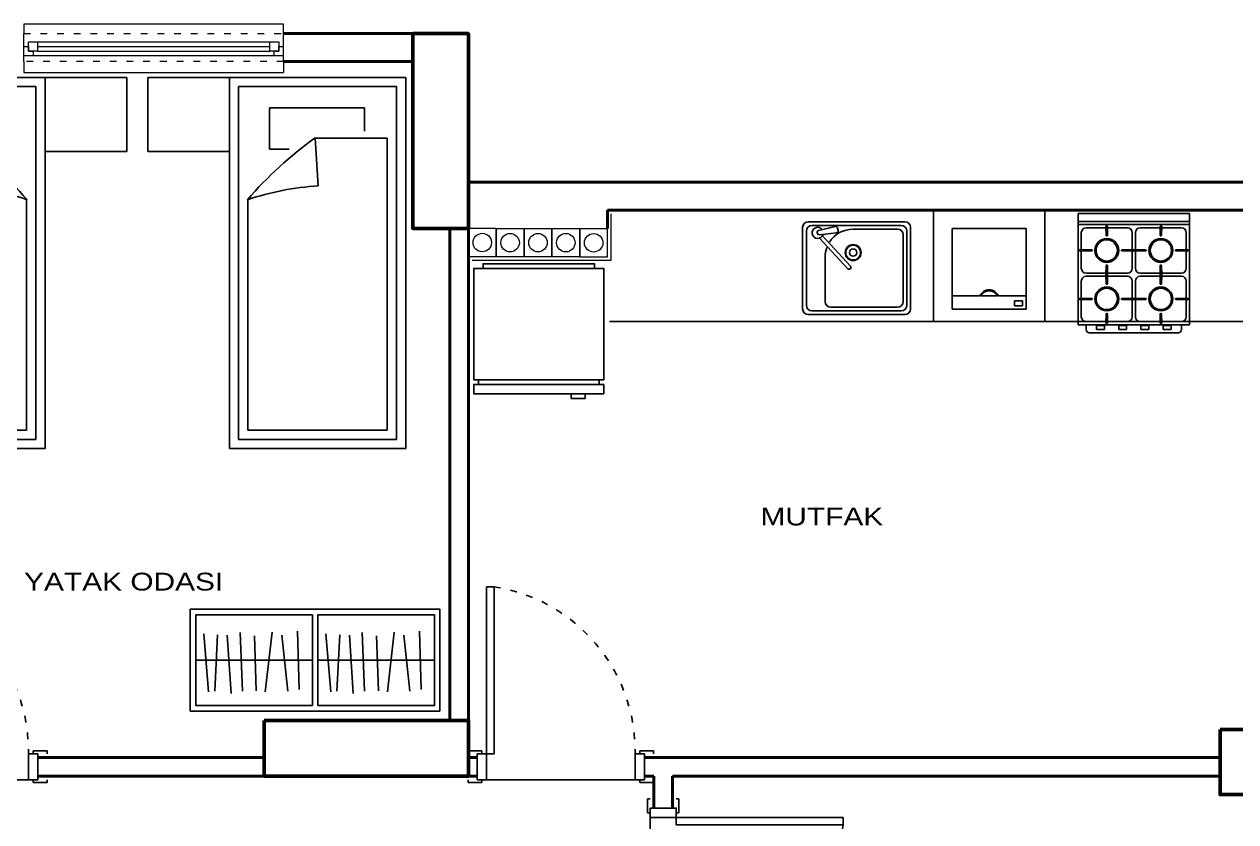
# Model space of a CAD drawing. Header units: millimetres. Extents: x 505988 to 508607, y 4596729 to 4598439.
# Drawn here: x 507600 to 508252, y 4598010 to 4598439 of the extents above; entities that cross this region are included whole.
import ezdxf

# ---------------------------------------------------------------- set-up
doc = ezdxf.new("R2010")
doc.units = ezdxf.units.MM
doc.linetypes.add('ACAD_ISO03W100', pattern=[30, 12, -18])
doc.layers.add('14_ISLAK_MEKAN_TEFRİŞ', color=134, linetype='Continuous')
doc.layers.add('7_TEFRİŞ', color=183, linetype='Continuous')
for name, color, linetype, lineweight in [('duvar_40', 7, 'Continuous', 40), ('KAPI-PEN', 155, 'Continuous', 18), ('KOLON', 40, 'Continuous', 50), ('Pencere', 150, 'Continuous', 25), ('SV', 191, 'Continuous', 15), ('TEFRİŞ', 47, 'Continuous', 15), ('yazı', 255, 'Continuous', 20)]:
    doc.layers.add(name, color=color, linetype=linetype, lineweight=lineweight)
doc.styles.add('2', font='Arial')

# ---------------------------------------------------------------- blocks, each defined once
blk = doc.blocks.new('bb15')
at = {"layer": '14_ISLAK_MEKAN_TEFRİŞ'}
for p, q in [((1398.094492, -291.899922), (1338.094492, -291.899922)), ((1338.094492, -291.899922), (1338.094492, -351.899922)), ((1398.094492, -351.899922), (1398.094492, -291.899922)), ((1388.094492, -298.404103), (1348.094492, -298.404103)), ((1348.094492, -298.404103), (1348.094492, -341.899922)), ((1388.094492, -341.899922), (1388.094492, -298.404103)), ((1348.094492, -341.899922), (1388.094492, -341.899922)), ((1338.094492, -351.899922), (1398.094492, -351.899922))]:
    blk.add_line(p, q, dxfattribs=at)
at = {"layer": '14_ISLAK_MEKAN_TEFRİŞ', "flags": 128}
for points in [[(1348.094492, -305.593546), (1363.094492, -305.593546)], [(1363.63969, -305.593546), (1372.549293, -305.593546)], [(1373.094492, -305.593546), (1388.094492, -305.593546)]]:
    blk.add_lwpolyline(points, dxfattribs=at)
blk.add_lwpolyline([(1350.157935, -300.361247), (1354.450604, -300.361247), (1354.450604, -302.925033), (1350.157935, -302.925033)], close=True, dxfattribs=at)
at = {"layer": '14_ISLAK_MEKAN_TEFRİŞ'}
for radius, start, end in [(5.404744, 202.314558, 337.685442), (4.904744, 204.733473, 335.266527)]:
    blk.add_arc((1368.094492, -303.541412), radius, start, end, dxfattribs=at)
blk = doc.blocks.new('S')
at = {"layer": '14_ISLAK_MEKAN_TEFRİŞ'}
for p, q in [((23233.600233, 5180.703052), (23173.600237, 5180.703052)), ((23173.600237, 5180.703052), (23173.600237, 5120.703056)), ((23233.600233, 5176.417338), (23173.600237, 5176.417338)), ((23233.600233, 5120.703056), (23233.600233, 5180.703052)), ((23233.600233, 5174.703053), (23173.600237, 5174.703053)), ((23175.314522, 5170.417339), (23175.314522, 5161.203054)), ((23188.600236, 5172.988767), (23177.885951, 5172.988767)), ((23189.483699, 5173.84591), (23188.573915, 5173.84591)), ((23188.725652, 5168.904467), (23188.573915, 5173.84591)), ((23189.331962, 5168.904467), (23189.483699, 5173.84591)), ((23200.171663, 5172.988767), (23189.457378, 5172.988767)), ((23202.743092, 5170.417339), (23202.743092, 5161.203054)), ((23204.457377, 5170.417339), (23204.457377, 5161.203054)), ((23217.743091, 5172.988767), (23207.028806, 5172.988767)), ((23217.868507, 5168.904467), (23217.71677, 5173.84591)), ((23218.626554, 5173.84591), (23217.71677, 5173.84591)), ((23218.474817, 5168.904467), (23218.626554, 5173.84591)), ((23229.314519, 5172.988767), (23218.600234, 5172.988767)), ((23231.885947, 5161.203054), (23231.885947, 5170.417339)), ((23174.457379, 5160.31959), (23174.457379, 5161.229374)), ((23180.897236, 5161.031625), (23174.457379, 5161.229374)), ((23180.897236, 5160.517339), (23174.457379, 5160.31959)), ((23175.314522, 5160.345911), (23175.314522, 5151.131626)), ((23197.160378, 5161.031625), (23203.600235, 5161.229374)), ((23197.160378, 5160.517339), (23203.600235, 5160.31959)), ((23202.743092, 5160.345911), (23202.743092, 5151.131626)), ((23203.600235, 5160.31959), (23203.600235, 5161.229374)), ((23210.040092, 5161.031625), (23203.600235, 5161.229374)), ((23203.600235, 5160.31959), (23203.600235, 5161.229374)), ((23210.040092, 5160.517339), (23203.600235, 5160.31959)), ((23204.457377, 5160.345911), (23204.457377, 5151.131626)), ((23226.303233, 5161.031625), (23232.74309, 5161.229374)), ((23226.303233, 5160.517339), (23232.74309, 5160.31959)), ((23231.885947, 5151.131626), (23231.885947, 5160.345911)), ((23232.74309, 5160.31959), (23232.74309, 5161.229374)), ((23188.725652, 5152.644497), (23188.573915, 5147.703054)), ((23189.331962, 5152.644497), (23189.483699, 5147.703054)), ((23217.868507, 5152.644497), (23217.71677, 5147.703054)), ((23218.474817, 5152.644497), (23218.626554, 5147.703054)), ((23175.314522, 5144.274483), (23175.314522, 5135.060198)), ((23188.600236, 5148.560197), (23177.885951, 5148.560197)), ((23188.600236, 5146.845912), (23177.885951, 5146.845912)), ((23189.483699, 5147.703054), (23188.573915, 5147.703054)), ((23188.725652, 5142.761612), (23188.573915, 5147.703054)), ((23189.483699, 5147.703054), (23188.573915, 5147.703054)), ((23189.331962, 5142.761612), (23189.483699, 5147.703054)), ((23200.171663, 5148.560197), (23189.457378, 5148.560197)), ((23200.171663, 5146.845912), (23189.457378, 5146.845912)), ((23202.743092, 5144.274483), (23202.743092, 5135.060198)), ((23204.457377, 5144.274483), (23204.457377, 5135.060198)), ((23217.743091, 5148.560197), (23207.028806, 5148.560197)), ((23217.743091, 5146.845912), (23207.028806, 5146.845912)), ((23218.626554, 5147.703054), (23217.71677, 5147.703054)), ((23217.868507, 5142.761612), (23217.71677, 5147.703054)), ((23218.626554, 5147.703054), (23217.71677, 5147.703054)), ((23218.474817, 5142.761612), (23218.626554, 5147.703054)), ((23229.314519, 5148.560197), (23218.600234, 5148.560197)), ((23229.314519, 5146.845912), (23218.600234, 5146.845912)), ((23231.885947, 5135.060198), (23231.885947, 5144.274483)), ((23174.457379, 5134.176735), (23174.457379, 5135.086518)), ((23180.897236, 5134.88877), (23174.457379, 5135.086518)), ((23180.897236, 5134.374484), (23174.457379, 5134.176735)), ((23175.314522, 5134.203055), (23175.314522, 5124.98877)), ((23197.160378, 5134.88877), (23203.600235, 5135.086518)), ((23197.160378, 5134.374484), (23203.600235, 5134.176735)), ((23202.743092, 5134.203055), (23202.743092, 5124.98877)), ((23203.600235, 5134.176735), (23203.600235, 5135.086518)), ((23210.040092, 5134.88877), (23203.600235, 5135.086518)), ((23203.600235, 5134.176735), (23203.600235, 5135.086518)), ((23210.040092, 5134.374484), (23203.600235, 5134.176735)), ((23204.457377, 5134.203055), (23204.457377, 5124.98877)), ((23226.303233, 5134.88877), (23232.74309, 5135.086518)), ((23226.303233, 5134.374484), (23232.74309, 5134.176735)), ((23231.885947, 5124.98877), (23231.885947, 5134.203055)), ((23232.74309, 5134.176735), (23232.74309, 5135.086518)), ((23188.725652, 5126.501642), (23188.573915, 5121.560199)), ((23189.331962, 5126.501642), (23189.483699, 5121.560199)), ((23217.868507, 5126.501642), (23217.71677, 5121.560199)), ((23218.474817, 5126.501642), (23218.626554, 5121.560199)), ((23173.600237, 5120.703056), (23233.600233, 5120.703056)), ((23177.885951, 5122.417342), (23188.600236, 5122.417342)), ((23177.885951, 5120.703056), (23177.885951, 5118.131628)), ((23183.457379, 5120.274485), (23187.743093, 5120.274485)), ((23183.457379, 5120.274485), (23183.457379, 5118.131628)), ((23183.457379, 5118.131628), (23187.743093, 5118.131628)), ((23183.88595, 5120.703056), (23183.88595, 5120.274485)), ((23187.314521, 5120.703056), (23187.314521, 5120.274485)), ((23187.743093, 5120.274485), (23187.743093, 5118.131628)), ((23189.483699, 5121.560199), (23188.573915, 5121.560199)), ((23189.457378, 5122.417342), (23200.171663, 5122.417342)), ((23195.457378, 5120.274485), (23199.743092, 5120.274485)), ((23195.457378, 5120.274485), (23195.457378, 5118.131628)), ((23195.457378, 5118.131628), (23199.743092, 5118.131628)), ((23195.885949, 5120.703056), (23195.885949, 5120.274485)), ((23199.314521, 5120.703056), (23199.314521, 5120.274485)), ((23199.743092, 5120.274485), (23199.743092, 5118.131628)), ((23207.028806, 5122.417342), (23217.743091, 5122.417342)), ((23207.457377, 5120.274485), (23211.743091, 5120.274485)), ((23207.457377, 5120.274485), (23207.457377, 5118.131628)), ((23207.457377, 5118.131628), (23211.743091, 5118.131628)), ((23207.885949, 5120.703056), (23207.885949, 5120.274485)), ((23211.31452, 5120.703056), (23211.31452, 5120.274485)), ((23211.743091, 5120.274485), (23211.743091, 5118.131628)), ((23218.626554, 5121.560199), (23217.71677, 5121.560199)), ((23218.600234, 5122.417342), (23229.314519, 5122.417342)), ((23219.457376, 5120.274485), (23219.457376, 5118.131628)), ((23219.457376, 5120.274485), (23223.74309, 5120.274485)), ((23219.457376, 5118.131628), (23223.74309, 5118.131628)), ((23219.885948, 5120.703056), (23219.885948, 5120.274485)), ((23223.314519, 5120.703056), (23223.314519, 5120.274485)), ((23223.74309, 5120.274485), (23223.74309, 5118.131628)), ((23229.314519, 5118.131628), (23229.314519, 5120.703056)), ((23179.600236, 5116.417342), (23227.600233, 5116.417342))]:
    blk.add_line(p, q, dxfattribs=at)
for centre, radius in [((23189.028807, 5160.774482), 6.428571), ((23189.028807, 5160.774482), 5.742857), ((23218.171662, 5160.774482), 6.428571), ((23218.171662, 5160.774482), 5.742857), ((23189.028807, 5134.631627), 6.428571), ((23189.028807, 5134.631627), 5.742857), ((23218.171662, 5134.631627), 6.428571), ((23218.171662, 5134.631627), 5.742857)]:
    blk.add_circle(centre, radius, dxfattribs=at)
for centre, radius, start, end in [((23177.885951, 5170.417339), 2.571428, 90, 180), ((23200.171663, 5170.417339), 2.571428, 0, 90), ((23207.028806, 5170.417339), 2.571428, 90, 180), ((23229.314519, 5170.417339), 2.571428, 0, 90), ((23182.914873, 5162.76102), 0.257143, 253.145992, 70.854008), ((23183.300908, 5163.692992), 0.257143, 244.145992, 61.854008), ((23183.827984, 5164.553101), 0.257143, 235.145992, 52.854008), ((23184.483121, 5165.320168), 0.257143, 226.145992, 43.854008), ((23185.250188, 5165.975305), 0.257143, 217.145992, 34.854008), ((23186.110297, 5166.502381), 0.257143, 208.145992, 25.854008), ((23187.042269, 5166.888416), 0.257143, 199.145992, 16.854008), ((23188.023157, 5167.123907), 0.257143, 190.145992, 7.854008), ((23189.028807, 5168.904467), 0.303155, 180, 0), ((23189.028807, 5167.203053), 0.257143, 181.145992, 358.854008), ((23190.034457, 5167.123907), 0.257143, 172.145992, 349.854008), ((23191.015345, 5166.888416), 0.257143, 163.145992, 340.854008), ((23191.947317, 5166.502381), 0.257143, 154.145992, 331.854008), ((23192.807426, 5165.975305), 0.257143, 145.145992, 322.854008), ((23193.574493, 5165.320168), 0.257143, 136.145992, 313.854008), ((23194.22963, 5164.553101), 0.257143, 127.145992, 304.854008), ((23194.756706, 5163.692992), 0.257143, 118.145992, 295.854008), ((23195.142741, 5162.76102), 0.257143, 109.145992, 286.854008), ((23212.057728, 5162.76102), 0.257143, 253.145992, 70.854008), ((23212.443763, 5163.692992), 0.257143, 244.145992, 61.854008), ((23212.970839, 5164.553101), 0.257143, 235.145992, 52.854008), ((23213.625976, 5165.320168), 0.257143, 226.145992, 43.854008), ((23214.393043, 5165.975305), 0.257143, 217.145992, 34.854008), ((23215.253152, 5166.502381), 0.257143, 208.145992, 25.854008), ((23216.185124, 5166.888416), 0.257143, 199.145992, 16.854008), ((23217.166012, 5167.123907), 0.257143, 190.145992, 7.854008), ((23218.171662, 5168.904467), 0.303155, 180, 0), ((23218.171662, 5167.203053), 0.257143, 181.145992, 358.854008), ((23219.177312, 5167.123907), 0.257143, 172.145992, 349.854008), ((23220.1582, 5166.888416), 0.257143, 163.145992, 340.854008), ((23221.090172, 5166.502381), 0.257143, 154.145992, 331.854008), ((23221.950281, 5165.975305), 0.257143, 145.145992, 322.854008), ((23222.717348, 5165.320168), 0.257143, 136.145992, 313.854008), ((23223.372485, 5164.553101), 0.257143, 127.145992, 304.854008), ((23223.899561, 5163.692992), 0.257143, 118.145992, 295.854008), ((23224.285596, 5162.76102), 0.257143, 109.145992, 286.854008), ((23180.897236, 5160.774482), 0.257143, 270, 90), ((23182.600236, 5160.774482), 0.257143, 271.145992, 88.854008), ((23182.679382, 5161.780132), 0.257143, 262.145992, 79.854008), ((23182.679382, 5159.768832), 0.257143, 280.145992, 97.854008), ((23182.914873, 5158.787944), 0.257143, 289.145992, 106.854008), ((23183.300908, 5157.855972), 0.257143, 298.145992, 115.854008), ((23183.827984, 5156.995863), 0.257143, 307.145992, 124.854008), ((23184.483121, 5156.228796), 0.257143, 316.145992, 133.854008), ((23193.574493, 5156.228796), 0.257143, 46.145992, 223.854008), ((23194.22963, 5156.995863), 0.257143, 55.145992, 232.854008), ((23194.756706, 5157.855972), 0.257143, 64.145992, 241.854008), ((23195.142741, 5158.787944), 0.257143, 73.145992, 250.854008), ((23195.378232, 5161.780132), 0.257143, 100.145992, 277.854008), ((23195.378232, 5159.768832), 0.257143, 82.145992, 259.854008), ((23195.457378, 5160.774482), 0.257143, 91.145992, 268.854008), ((23197.160378, 5160.774482), 0.257143, 90, 270), ((23210.040092, 5160.774482), 0.257143, 270, 90), ((23211.743091, 5160.774482), 0.257143, 271.145992, 88.854008), ((23211.822238, 5161.780132), 0.257143, 262.145992, 79.854008), ((23211.822238, 5159.768832), 0.257143, 280.145992, 97.854008), ((23212.057728, 5158.787944), 0.257143, 289.145992, 106.854008), ((23212.443763, 5157.855972), 0.257143, 298.145992, 115.854008), ((23212.970839, 5156.995863), 0.257143, 307.145992, 124.854008), ((23213.625976, 5156.228796), 0.257143, 316.145992, 133.854008), ((23222.717348, 5156.228796), 0.257143, 46.145992, 223.854008), ((23223.372485, 5156.995863), 0.257143, 55.145992, 232.854008), ((23223.899561, 5157.855972), 0.257143, 64.145992, 241.854008), ((23224.285596, 5158.787944), 0.257143, 73.145992, 250.854008), ((23224.521087, 5161.780132), 0.257143, 100.145992, 277.854008), ((23224.521087, 5159.768832), 0.257143, 82.145992, 259.854008), ((23224.600233, 5160.774482), 0.257143, 91.145992, 268.854008), ((23226.303233, 5160.774482), 0.257143, 90, 270), ((23177.885951, 5151.131626), 2.571428, 180, 270), ((23185.250188, 5155.573659), 0.257143, 325.145992, 142.854008), ((23186.110297, 5155.046583), 0.257143, 334.145992, 151.854008), ((23187.042269, 5154.660548), 0.257143, 343.145992, 160.854008), ((23188.023157, 5154.425058), 0.257143, 352.145992, 169.854008), ((23189.028807, 5152.644497), 0.303155, 0, 180), ((23189.028807, 5154.345911), 0.257143, 1.145992, 178.854008), ((23190.034457, 5154.425058), 0.257143, 10.145992, 187.854008), ((23191.015345, 5154.660548), 0.257143, 19.145992, 196.854008), ((23191.947317, 5155.046583), 0.257143, 28.145992, 205.854008), ((23192.807426, 5155.573659), 0.257143, 37.145992, 214.854008), ((23200.171663, 5151.131626), 2.571428, 270, 0), ((23207.028806, 5151.131626), 2.571428, 180, 270), ((23214.393043, 5155.573659), 0.257143, 325.145992, 142.854008), ((23215.253152, 5155.046583), 0.257143, 334.145992, 151.854008), ((23216.185124, 5154.660548), 0.257143, 343.145992, 160.854008), ((23217.166012, 5154.425058), 0.257143, 352.145992, 169.854008), ((23218.171662, 5152.644497), 0.303155, 0, 180), ((23218.171662, 5154.345911), 0.257143, 1.145992, 178.854008), ((23219.177312, 5154.425058), 0.257143, 10.145992, 187.854008), ((23220.1582, 5154.660548), 0.257143, 19.145992, 196.854008), ((23221.090172, 5155.046583), 0.257143, 28.145992, 205.854008), ((23221.950281, 5155.573659), 0.257143, 37.145992, 214.854008), ((23229.314519, 5151.131626), 2.571428, 270, 0), ((23177.885951, 5144.274483), 2.571428, 90, 180), ((23200.171663, 5144.274483), 2.571428, 0, 90), ((23207.028806, 5144.274483), 2.571428, 90, 180), ((23229.314519, 5144.274483), 2.571428, 0, 90), ((23182.914873, 5136.618164), 0.257143, 253.145992, 70.854008), ((23183.300908, 5137.550137), 0.257143, 244.145992, 61.854008), ((23183.827984, 5138.410246), 0.257143, 235.145992, 52.854008), ((23184.483121, 5139.177313), 0.257143, 226.145992, 43.854008), ((23185.250188, 5139.83245), 0.257143, 217.145992, 34.854008), ((23186.110297, 5140.359525), 0.257143, 208.145992, 25.854008), ((23187.042269, 5140.745561), 0.257143, 199.145992, 16.854008), ((23188.023157, 5140.981051), 0.257143, 190.145992, 7.854008), ((23189.028807, 5142.761612), 0.303155, 180, 0), ((23189.028807, 5141.060198), 0.257143, 181.145992, 358.854008), ((23190.034457, 5140.981051), 0.257143, 172.145992, 349.854008), ((23191.015345, 5140.745561), 0.257143, 163.145992, 340.854008), ((23191.947317, 5140.359525), 0.257143, 154.145992, 331.854008), ((23192.807426, 5139.83245), 0.257143, 145.145992, 322.854008), ((23193.574493, 5139.177313), 0.257143, 136.145992, 313.854008), ((23194.22963, 5138.410246), 0.257143, 127.145992, 304.854008), ((23194.756706, 5137.550137), 0.257143, 118.145992, 295.854008), ((23195.142741, 5136.618164), 0.257143, 109.145992, 286.854008), ((23212.057728, 5136.618164), 0.257143, 253.145992, 70.854008), ((23212.443763, 5137.550137), 0.257143, 244.145992, 61.854008), ((23212.970839, 5138.410246), 0.257143, 235.145992, 52.854008), ((23213.625976, 5139.177313), 0.257143, 226.145992, 43.854008), ((23214.393043, 5139.83245), 0.257143, 217.145992, 34.854008), ((23215.253152, 5140.359525), 0.257143, 208.145992, 25.854008), ((23216.185124, 5140.745561), 0.257143, 199.145992, 16.854008), ((23217.166012, 5140.981051), 0.257143, 190.145992, 7.854008), ((23218.171662, 5142.761612), 0.303155, 180, 0), ((23218.171662, 5141.060198), 0.257143, 181.145992, 358.854008), ((23219.177312, 5140.981051), 0.257143, 172.145992, 349.854008), ((23220.1582, 5140.745561), 0.257143, 163.145992, 340.854008), ((23221.090172, 5140.359525), 0.257143, 154.145992, 331.854008), ((23221.950281, 5139.83245), 0.257143, 145.145992, 322.854008), ((23222.717348, 5139.177313), 0.257143, 136.145992, 313.854008), ((23223.372485, 5138.410246), 0.257143, 127.145992, 304.854008), ((23223.899561, 5137.550137), 0.257143, 118.145992, 295.854008), ((23224.285596, 5136.618164), 0.257143, 109.145992, 286.854008), ((23180.897236, 5134.631627), 0.257143, 270, 90), ((23182.600236, 5134.631627), 0.257143, 271.145992, 88.854008), ((23182.679382, 5135.637277), 0.257143, 262.145992, 79.854008), ((23182.679382, 5133.625977), 0.257143, 280.145992, 97.854008), ((23182.914873, 5132.645089), 0.257143, 289.145992, 106.854008), ((23183.300908, 5131.713117), 0.257143, 298.145992, 115.854008), ((23183.827984, 5130.853008), 0.257143, 307.145992, 124.854008), ((23184.483121, 5130.085941), 0.257143, 316.145992, 133.854008), ((23193.574493, 5130.085941), 0.257143, 46.145992, 223.854008), ((23194.22963, 5130.853008), 0.257143, 55.145992, 232.854008), ((23194.756706, 5131.713117), 0.257143, 64.145992, 241.854008), ((23195.142741, 5132.645089), 0.257143, 73.145992, 250.854008), ((23195.378232, 5135.637277), 0.257143, 100.145992, 277.854008), ((23195.378232, 5133.625977), 0.257143, 82.145992, 259.854008), ((23195.457378, 5134.631627), 0.257143, 91.145992, 268.854008), ((23197.160378, 5134.631627), 0.257143, 90, 270), ((23210.040092, 5134.631627), 0.257143, 270, 90), ((23211.743091, 5134.631627), 0.257143, 271.145992, 88.854008), ((23211.822238, 5135.637277), 0.257143, 262.145992, 79.854008), ((23211.822238, 5133.625977), 0.257143, 280.145992, 97.854008), ((23212.057728, 5132.645089), 0.257143, 289.145992, 106.854008), ((23212.443763, 5131.713117), 0.257143, 298.145992, 115.854008), ((23212.970839, 5130.853008), 0.257143, 307.145992, 124.854008), ((23213.625976, 5130.085941), 0.257143, 316.145992, 133.854008), ((23222.717348, 5130.085941), 0.257143, 46.145992, 223.854008), ((23223.372485, 5130.853008), 0.257143, 55.145992, 232.854008), ((23223.899561, 5131.713117), 0.257143, 64.145992, 241.854008), ((23224.285596, 5132.645089), 0.257143, 73.145992, 250.854008), ((23224.521087, 5135.637277), 0.257143, 100.145992, 277.854008), ((23224.521087, 5133.625977), 0.257143, 82.145992, 259.854008), ((23224.600233, 5134.631627), 0.257143, 91.145992, 268.854008), ((23226.303233, 5134.631627), 0.257143, 90, 270), ((23177.885951, 5124.98877), 2.571428, 180, 270), ((23185.250188, 5129.430804), 0.257143, 325.145992, 142.854008), ((23186.110297, 5128.903728), 0.257143, 334.145992, 151.854008), ((23187.042269, 5128.517692), 0.257143, 343.145992, 160.854008), ((23188.023157, 5128.282202), 0.257143, 352.145992, 169.854008), ((23189.028807, 5126.501642), 0.303155, 0, 180), ((23189.028807, 5128.203056), 0.257143, 1.145992, 178.854008), ((23190.034457, 5128.282202), 0.257143, 10.145992, 187.854008), ((23191.015345, 5128.517692), 0.257143, 19.145992, 196.854008), ((23191.947317, 5128.903728), 0.257143, 28.145992, 205.854008), ((23192.807426, 5129.430804), 0.257143, 37.145992, 214.854008), ((23200.171663, 5124.98877), 2.571428, 270, 0), ((23207.028806, 5124.98877), 2.571428, 180, 270), ((23214.393043, 5129.430804), 0.257143, 325.145992, 142.854008), ((23215.253152, 5128.903728), 0.257143, 334.145992, 151.854008), ((23216.185124, 5128.517692), 0.257143, 343.145992, 160.854008), ((23217.166012, 5128.282202), 0.257143, 352.145992, 169.854008), ((23218.171662, 5126.501642), 0.303155, 0, 180), ((23218.171662, 5128.203056), 0.257143, 1.145992, 178.854008), ((23219.177312, 5128.282202), 0.257143, 10.145992, 187.854008), ((23220.1582, 5128.517692), 0.257143, 19.145992, 196.854008), ((23221.090172, 5128.903728), 0.257143, 28.145992, 205.854008), ((23221.950281, 5129.430804), 0.257143, 37.145992, 214.854008), ((23229.314519, 5124.98877), 2.571428, 270, 0), ((23179.600236, 5118.131628), 1.714286, 180, 270), ((23227.600233, 5118.131628), 1.714286, 270, 0)]:
    blk.add_arc(centre, radius, start, end, dxfattribs=at)
blk = doc.blocks.new('qasx')
at = {"layer": '14_ISLAK_MEKAN_TEFRİŞ'}
for p, q in [((7223.45169, 18609.900756), (7223.45169, 18653.900756)), ((7278.600472, 18656.900756), (7226.45169, 18656.900756)), ((7276.600003, 18654.900756), (7228.45169, 18654.900756)), ((7273.000494, 18652.231556), (7263.940631, 18654.280536)), ((7281.600003, 18609.900756), (7281.600003, 18653.900756)), ((7225.45169, 18611.900756), (7225.45169, 18651.900756)), ((7227.45169, 18613.900756), (7227.45169, 18649.900756)), ((7254.45169, 18652.900756), (7230.45169, 18652.900756)), ((7271.047746, 18649.409306), (7255.78782, 18632.976832)), ((7257.253363, 18631.615859), (7272.515321, 18648.050631)), ((7262.734878, 18653.476783), (7262.495053, 18652.100053)), ((7263.358027, 18650.935932), (7272.553713, 18649.803825)), ((7273.65127, 18650.575743), (7273.755271, 18651.0356)), ((7279.600003, 18611.900756), (7279.600003, 18651.900756)), ((7269.45169, 18613.900756), (7269.45169, 18637.900756)), ((7276.600003, 18608.900756), (7228.45169, 18608.900756)), ((7266.45169, 18610.900756), (7230.45169, 18610.900756)), ((7278.600003, 18606.900756), (7226.45169, 18606.900756))]:
    blk.add_line(p, q, dxfattribs=at)
for radius in [4.300811, 4, 2]:
    blk.add_circle((7254.378629, 18640.300443), radius, dxfattribs=at)
for centre, radius, start, end in [((7226.45169, 18653.900756), 3, 90, 180), ((7228.45169, 18651.900756), 3, 90, 180), ((7263.720042, 18653.305169), 1, 77.25636, 170.118315), ((7273.45169, 18650.900756), 3, 196.34357, 143.34937), ((7276.600003, 18651.900756), 3, 0, 90), ((7278.600003, 18653.900756), 3, 0, 90), ((7278.600003, 18653.900756), 3, 0, 90), ((7230.45169, 18649.900756), 3, 90, 180), ((7254.45169, 18637.900756), 15, 32.326687, 90), ((7263.480217, 18651.928438), 1, 170.118315, 262.981475), ((7272.675903, 18650.796332), 1, 262.981475, 347.25636), ((7272.779904, 18651.256189), 1, 347.25636, 77.25636), ((7254.45169, 18637.900756), 15, 0, 20.033904), ((7256.520587, 18632.296366), 1, 137.11897, 317.11897), ((7226.45169, 18609.900756), 3, 180, 270), ((7228.45169, 18611.900756), 3, 180, 270), ((7230.45169, 18613.900756), 3, 180, 270), ((7266.45169, 18613.900756), 3, 270, 0), ((7276.600003, 18611.900756), 3, 270, 0), ((7278.600003, 18609.900756), 3, 270, 0)]:
    blk.add_arc(centre, radius, start, end, dxfattribs=at)
blk = doc.blocks.new('UK')
at = {"layer": '14_ISLAK_MEKAN_TEFRİŞ', "flags": 128}
for points in [[(22873.390597, 5068.877557), (22873.390597, 5071.377557), (22880.890597, 5071.377557), (22880.890597, 5068.877557)], [(22865.890597, 5063.877557), (22865.890597, 5061.377557)], [(22930.890597, 5063.877557), (22930.890597, 5061.377557)], [(22928.390597, 5001.377557), (22928.390597, 4998.877557), (22868.390597, 4998.877557), (22868.390597, 5001.377557)]]:
    blk.add_lwpolyline(points, dxfattribs=at)
for points in [[(22863.390597, 5063.877557), (22933.390597, 5063.877557), (22933.390597, 5068.877557), (22863.390597, 5068.877557)], [(22863.390597, 5061.377557), (22863.390597, 5001.377557), (22933.390597, 5001.377557), (22933.390597, 5061.377557)]]:
    blk.add_lwpolyline(points, close=True, dxfattribs=at)
blk = doc.blocks.new('*U2')
at = {"layer": 'KAPI-PEN', "color": 134, "linetype": 'Continuous', "lineweight": 18}
for p, q in [((0, 7.50857), (0, 13.50857)), ((0, 13.50857), (140, 13.50857)), ((140, 7.50857), (140, 13.50857)), ((5, 4.470625), (0, 4.470625)), ((2.5, -0.529375), (2.5, 1.970625)), ((2.5, 1.970625), (5, 1.970625)), ((7.5, 1.970625), (2.5, 1.970625)), ((2.5, 1.970625), (2.5, -3.029375)), ((5, 1.970625), (5, 4.470625)), ((135, 4.470625), (5, 4.470625)), ((7.5, -3.029375), (7.5, 1.970625)), ((7.5, 1.970625), (132.5, 1.970625)), ((137.5, 1.970625), (132.5, 1.970625)), ((132.5, 1.970625), (132.5, -3.029375)), ((140, 4.470625), (135, 4.470625)), ((135, 4.470625), (135, 1.970625)), ((135, 1.970625), (137.5, 1.970625)), ((137.5, 1.970625), (137.5, -0.529375)), ((137.5, -3.029375), (137.5, 1.970625)), ((0, -0.529375), (2.5, -0.529375)), ((2.5, -3.029375), (7.5, -3.029375)), ((7.5, -0.529375), (132.5, -0.529375)), ((7.5, -3.029375), (132.5, -3.029375)), ((132.5, -3.029375), (137.5, -3.029375)), ((137.5, -0.529375), (140, -0.529375)), ((0, -12.5), (0, -7.5)), ((140, -12.5), (0, -12.5)), ((140, -7.5), (140, -12.5))]:
    blk.add_line(p, q, dxfattribs=at)
at = {"layer": 'KAPI-PEN', "ltscale": 0.2}
for p, q in [((0, 7.5), (0, -7.5)), ((140, 7.5), (140, -7.5)), ((0, -7.5), (0, -7.5))]:
    blk.add_line(p, q, dxfattribs=at)
at = {"layer": 'KAPI-PEN', "color": 134, "linetype": 'ACAD_ISO03W100', "lineweight": 18, "ltscale": 0.3}
for p, q in [((140, 7.5), (0, 7.5)), ((0, -7.5), (140, -7.5))]:
    blk.add_line(p, q, dxfattribs=at)
blk = doc.blocks.new('*U4')
at = {"layer": 'Pencere', "lineweight": 25, "ltscale": 5}
for p, q in [((-9, 7), (-9, 97)), ((-5, 97), (-9, 97)), ((-5, 7), (-5, 97)), ((-95, 7), (-95, 8.5)), ((-95, 8.5), (-87.5, 8.5)), ((-87.5, 8.5), (-87.5, 7)), ((-5, 7), (-9, 7)), ((-2.5, 7), (-2.5, 8.5)), ((-2.5, 8.5), (5, 8.5)), ((5, 8.5), (5, 7)), ((-95, -7), (-95, -8.5)), ((-95, -8.5), (-87.5, -8.5)), ((-87.5, -8.5), (-87.5, -7)), ((-5, -7), (-85, -7)), ((-2.5, -7), (-2.5, -8.5)), ((-2.5, -8.5), (5, -8.5)), ((5, -8.5), (5, -7))]:
    blk.add_line(p, q, dxfattribs=at)
at = {"layer": 'Pencere', "lineweight": 25, "ltscale": 5, "flags": 128}
for points in [[(-85, -7), (-85, 7), (-90, 7), (-90, -7), (-85, -7)], [(0, -7), (0, 7), (-5, 7), (-5, -7), (0, -7)]]:
    blk.add_lwpolyline(points, dxfattribs=at)
at = {"layer": 'Pencere', "linetype": 'ACAD_ISO03W100', "lineweight": 25, "ltscale": 0.3}
blk.add_arc((4.725012, 8.321101), 89.734737, 98.797976, 180.843556, dxfattribs=at)
blk = doc.blocks.new('BACA')
at = {"layer": 'TEFRİŞ', "flags": 128}
blk.add_lwpolyline([(7.5, 7.5), (-7.5, 7.5), (-7.5, -7.5), (7.5, -7.5)], close=True, dxfattribs=at)
at = {"layer": 'TEFRİŞ'}
blk.add_circle((0, 0), 4.97, dxfattribs=at)
blk = doc.blocks.new('SDFGHBN')
at = {"layer": '7_TEFRİŞ'}
for p, q in [((-32633.090557, 12667.401737), (-32538.090557, 12667.401737)), ((-32633.090557, 12667.401737), (-32633.090557, 12467.401737)), ((-32628.090557, 12662.401737), (-32543.090557, 12662.401737)), ((-32628.090557, 12662.401737), (-32628.090557, 12472.401737)), ((-32543.090557, 12662.401737), (-32543.090557, 12472.401737)), ((-32538.090557, 12667.401737), (-32538.090557, 12467.401737)), ((-32610.85332, 12650.976614), (-32610.85332, 12638.422958)), ((-32610.85332, 12650.976614), (-32559.776861, 12650.976614)), ((-32559.776861, 12650.976614), (-32559.776861, 12633.585323)), ((-32623.090557, 12634.586847), (-32584.392945, 12634.586847)), ((-32623.090557, 12634.586847), (-32623.090557, 12477.401737)), ((-32584.392945, 12634.586847), (-32586.006498, 12608.941307)), ((-32559.776861, 12633.585323), (-32559.776861, 12628.754395)), ((-32565.577859, 12628.754395), (-32570.280653, 12628.754395)), ((-32559.776861, 12628.754395), (-32565.577859, 12628.754395)), ((-32548.090557, 12601.576792), (-32548.090557, 12477.401737)), ((-32623.090557, 12477.401737), (-32548.090557, 12477.401737)), ((-32633.090557, 12467.401737), (-32538.090557, 12467.401737)), ((-32628.090557, 12472.401737), (-32543.090557, 12472.401737))]:
    blk.add_line(p, q, dxfattribs=at)
at = {"layer": '7_TEFRİŞ', "flags": 128}
for points in [[(-32494.090557, 12667.401737), (-32538.090557, 12667.401737), (-32538.090557, 12627.401737), (-32494.090557, 12627.401737)], [(-32494.090557, 12627.401737), (-32494.090557, 12667.401737)]]:
    blk.add_lwpolyline(points, dxfattribs=at)
at = {"layer": '7_TEFRİŞ'}
for centre, radius, start, end in [((-32708.185898, 12462.338837), 212.330365, 40.942586, 54.336731), ((-32595.432575, 12459.124793), 150.112753, 71.499005, 86.399839)]:
    blk.add_arc(centre, radius, start, end, dxfattribs=at)
blk = doc.blocks.new('ş_şlç')
at = {"layer": '7_TEFRİŞ'}
for p, q in [((21135.504659, 4622.500132), (21135.504659, 4671.361955)), ((21138.504659, 4622.500132), (21138.504659, 4671.361955)), ((21079.625899, 4663.988775), (21077.022749, 4632.796034)), ((21082.923196, 4663.642181), (21084.48506, 4633.315913)), ((21089.691358, 4633.489198), (21091.773865, 4664.855247)), ((21097.84788, 4663.642181), (21096.63309, 4632.102847)), ((21104.268969, 4633.835792), (21105.310191, 4663.468896)), ((21110.169415, 4663.988775), (21113.813786, 4631.756276)), ((21119.020085, 4633.489198), (21122.317445, 4663.642181)), ((21128.391397, 4662.775731), (21127.52368, 4631.236397)), ((21145.381169, 4663.988775), (21142.77802, 4632.796034)), ((21148.678466, 4663.642181), (21150.24033, 4633.315913)), ((21155.446629, 4633.489198), (21157.529135, 4664.855247)), ((21163.60315, 4663.642181), (21162.38836, 4632.102847)), ((21170.024239, 4633.835792), (21171.065461, 4663.468896)), ((21175.924685, 4663.988775), (21179.569056, 4631.756276)), ((21184.775355, 4633.489198), (21188.072715, 4663.642181)), ((21194.146667, 4662.775731), (21193.27895, 4631.236397)), ((21072.749389, 4646.931044), (21135.504659, 4646.931044)), ((21138.504659, 4646.931044), (21201.25993, 4646.931044))]:
    blk.add_line(p, q, dxfattribs=at)
at = {"layer": '7_TEFRİŞ', "flags": 128}
blk.add_lwpolyline([(21204.25993, 4674.361955), (21069.749389, 4674.361955), (21069.749389, 4619.500132), (21204.25993, 4619.500132)], close=True, dxfattribs=at)
for points in [[(21135.504659, 4671.361955), (21072.749389, 4671.361955), (21072.749389, 4622.500132), (21135.504659, 4622.500132)], [(21138.504659, 4622.500132), (21201.25993, 4622.500132), (21201.25993, 4671.361955), (21138.504659, 4671.361955)]]:
    blk.add_lwpolyline(points, dxfattribs=at)

msp = doc.modelspace()

# ---------------------------------------------------------------- linework, layer by layer
at = {"layer": '14_ISLAK_MEKAN_TEFRİŞ'}
msp.add_line((508286.982489, 4598279.275854), (507914.957145, 4598279.275854), dxfattribs=at)
at = {"layer": 'duvar_40'}
for p, q in [((507808.982503, 4598434.360568), (507739.455223, 4598434.360568)), ((507808.982503, 4598419.360568), (507739.455223, 4598419.360568)), ((508278.982412, 4598354.275854), (507838.982415, 4598354.275854)), ((507838.982117, 4598339.275854), (507838.982415, 4598339.275854)), ((508278.982412, 4598339.275854), (507913.982117, 4598339.275854)), ((507828.982415, 4598329.360663), (507828.982415, 4598064.360564)), ((507838.982415, 4598334.360663), (507838.982415, 4598064.360564)), ((507728.982341, 4598044.360568), (507606.993372, 4598044.360568)), ((507843.809164, 4598044.360568), (507838.982489, 4598044.360568)), ((508243.982267, 4598044.360568), (507933.809164, 4598044.360568)), ((507728.982341, 4598034.360568), (507606.993372, 4598034.360568)), ((507843.809164, 4598034.360568), (507838.982415, 4598034.360568)), ((507938.982489, 4598034.360568), (507933.809164, 4598034.360568)), ((507938.982489, 4598034.360568), (507938.982489, 4598017.068002)), ((507948.982489, 4598034.360568), (507948.982489, 4598017.068002)), ((508243.982267, 4598034.360568), (507948.982489, 4598034.360568))]:
    msp.add_line(p, q, dxfattribs=at)
at = {"layer": 'duvar_40', "flags": 128}
for points in [[(507913.982117, 4598329.275854), (507913.982117, 4598339.275686)], [(507839.01937, 4598047.860568), (507838.982489, 4598044.360568)]]:
    msp.add_lwpolyline(points, dxfattribs=at)
at = {"layer": 'KOLON', "flags": 128}
for points in [[(507808.982503, 4598434.360568), (507838.982117, 4598434.360568), (507838.982117, 4598329.360663), (507808.982503, 4598329.360663)], [(507728.982341, 4598064.360862), (507838.982117, 4598064.360862), (507838.982117, 4598034.360652), (507728.982341, 4598034.360652)], [(508243.981969, 4598059.360629), (508303.982389, 4598059.360629), (508303.982389, 4598024.360782), (508243.981969, 4598024.360782)]]:
    msp.add_lwpolyline(points, close=True, dxfattribs=at)
at = {"layer": 'SV', "flags": 128}
msp.add_lwpolyline([(507840.98239, 4598312.275854), (507915.982117, 4598312.275854), (507915.982117, 4598337.278864)], dxfattribs=at)

# ---------------------------------------------------------------- block references
at = {"rotation": 180}
msp.add_blockref('bb15', (509487.65092, 4597987.375931), dxfattribs=at)
at = {"layer": '14_ISLAK_MEKAN_TEFRİŞ'}
msp.add_blockref('S', (484993.878761, 4593156.735872), dxfattribs=at)
at = {"layer": '14_ISLAK_MEKAN_TEFRİŞ', "yscale": -1, "zscale": -1, "rotation": 180}
msp.add_blockref('qasx', (515300.658983, 4579676.058746), dxfattribs=at)
at = {"layer": '14_ISLAK_MEKAN_TEFRİŞ', "rotation": 180}
msp.add_blockref('UK', (530775.2866, 4603309.199048), dxfattribs=at)
at = {"layer": '7_TEFRİŞ'}
msp.add_blockref('SDFGHBN', (540149.072612, 4585743.342195), dxfattribs=at)
at = {"layer": '7_TEFRİŞ', "xscale": -1}
msp.add_blockref('SDFGHBN', (475172.142157, 4585743.342195), dxfattribs=at)
at = {"layer": '7_TEFRİŞ', "xscale": -1, "rotation": 180}
msp.add_blockref('ş_şlç', (486619.426998, 4602743.715239), dxfattribs=at)
at = {"layer": 'KOLON'}
for p in [(507846.482117, 4598321.775854), (507861.482117, 4598321.691044), (507876.482117, 4598321.691044), (507891.482117, 4598321.691044), (507906.482117, 4598321.606234)]:
    msp.add_blockref('BACA', p, dxfattribs=at)
at = {"layer": 'KOLON', "xscale": -1}
for p in [(507516.993372, 4598039.360568), (507843.809164, 4598039.360568)]:
    msp.add_blockref('*U4', p, dxfattribs=at)
at = {"layer": 'KOLON', "xscale": -1, "rotation": 270}
msp.add_blockref('*U4', (507943.94461, 4598017.068002), dxfattribs=at)
at = {"layer": 'Pencere', "xscale": -1, "rotation": 180}
msp.add_blockref('*U2', (507599.455223, 4598426.860568), dxfattribs=at)

# ---------------------------------------------------------------- texts
at = {"layer": 'yazı', "style": '2', "width": 1.2}
for s, p in [('MUTFAK', (507996.331292, 4598169.386591)), (' YATAK ODASI', (507595.162176, 4598134.294099))]:
    msp.add_text(s, height=9.600136, dxfattribs=at).set_placement(p)

doc.saveas('drawing.dxf')
